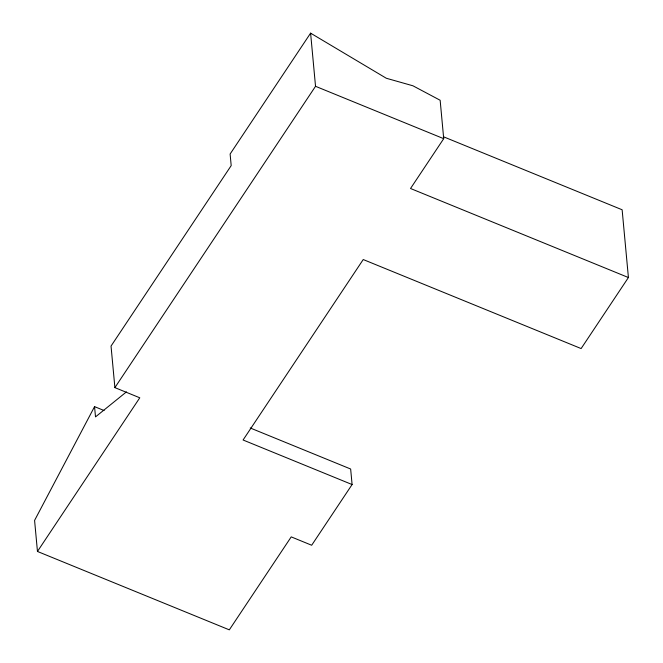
<?xml version="1.0" encoding="UTF-8"?>
<svg xmlns="http://www.w3.org/2000/svg" width="663" height="663" viewBox="0 0 663 663"><rect width="100%" height="100%" fill="white"/><g stroke="black" fill="none" stroke-linecap="round" stroke-linejoin="round"><path stroke-width="0.99" d="M104.099 410.53L94.552 406.634L34.584 520.414L37.459 551.459L229.315 629.85L291.223 536.881L311.676 545.243L352.094 484.545L350.652 469.014L250.241 427.983M352.094 484.545L243.072 440L363.233 259.54L581.12 348.564L628.416 277.532L410.53 188.499L443.713 138.675L440.149 100.254L412.908 85.784L386.314 78.259L310.599 33.15L230.119 154.015L231.196 165.609L111.036 346.069L114.89 387.623L139.785 397.792L37.459 551.459M114.89 387.623L315.53 86.298L310.599 33.15M126.442 391.883L95.505 416.894L94.552 406.634M443.39 136.735L622.134 209.773L628.416 277.532M315.53 86.298L443.713 138.675"/></g></svg>
